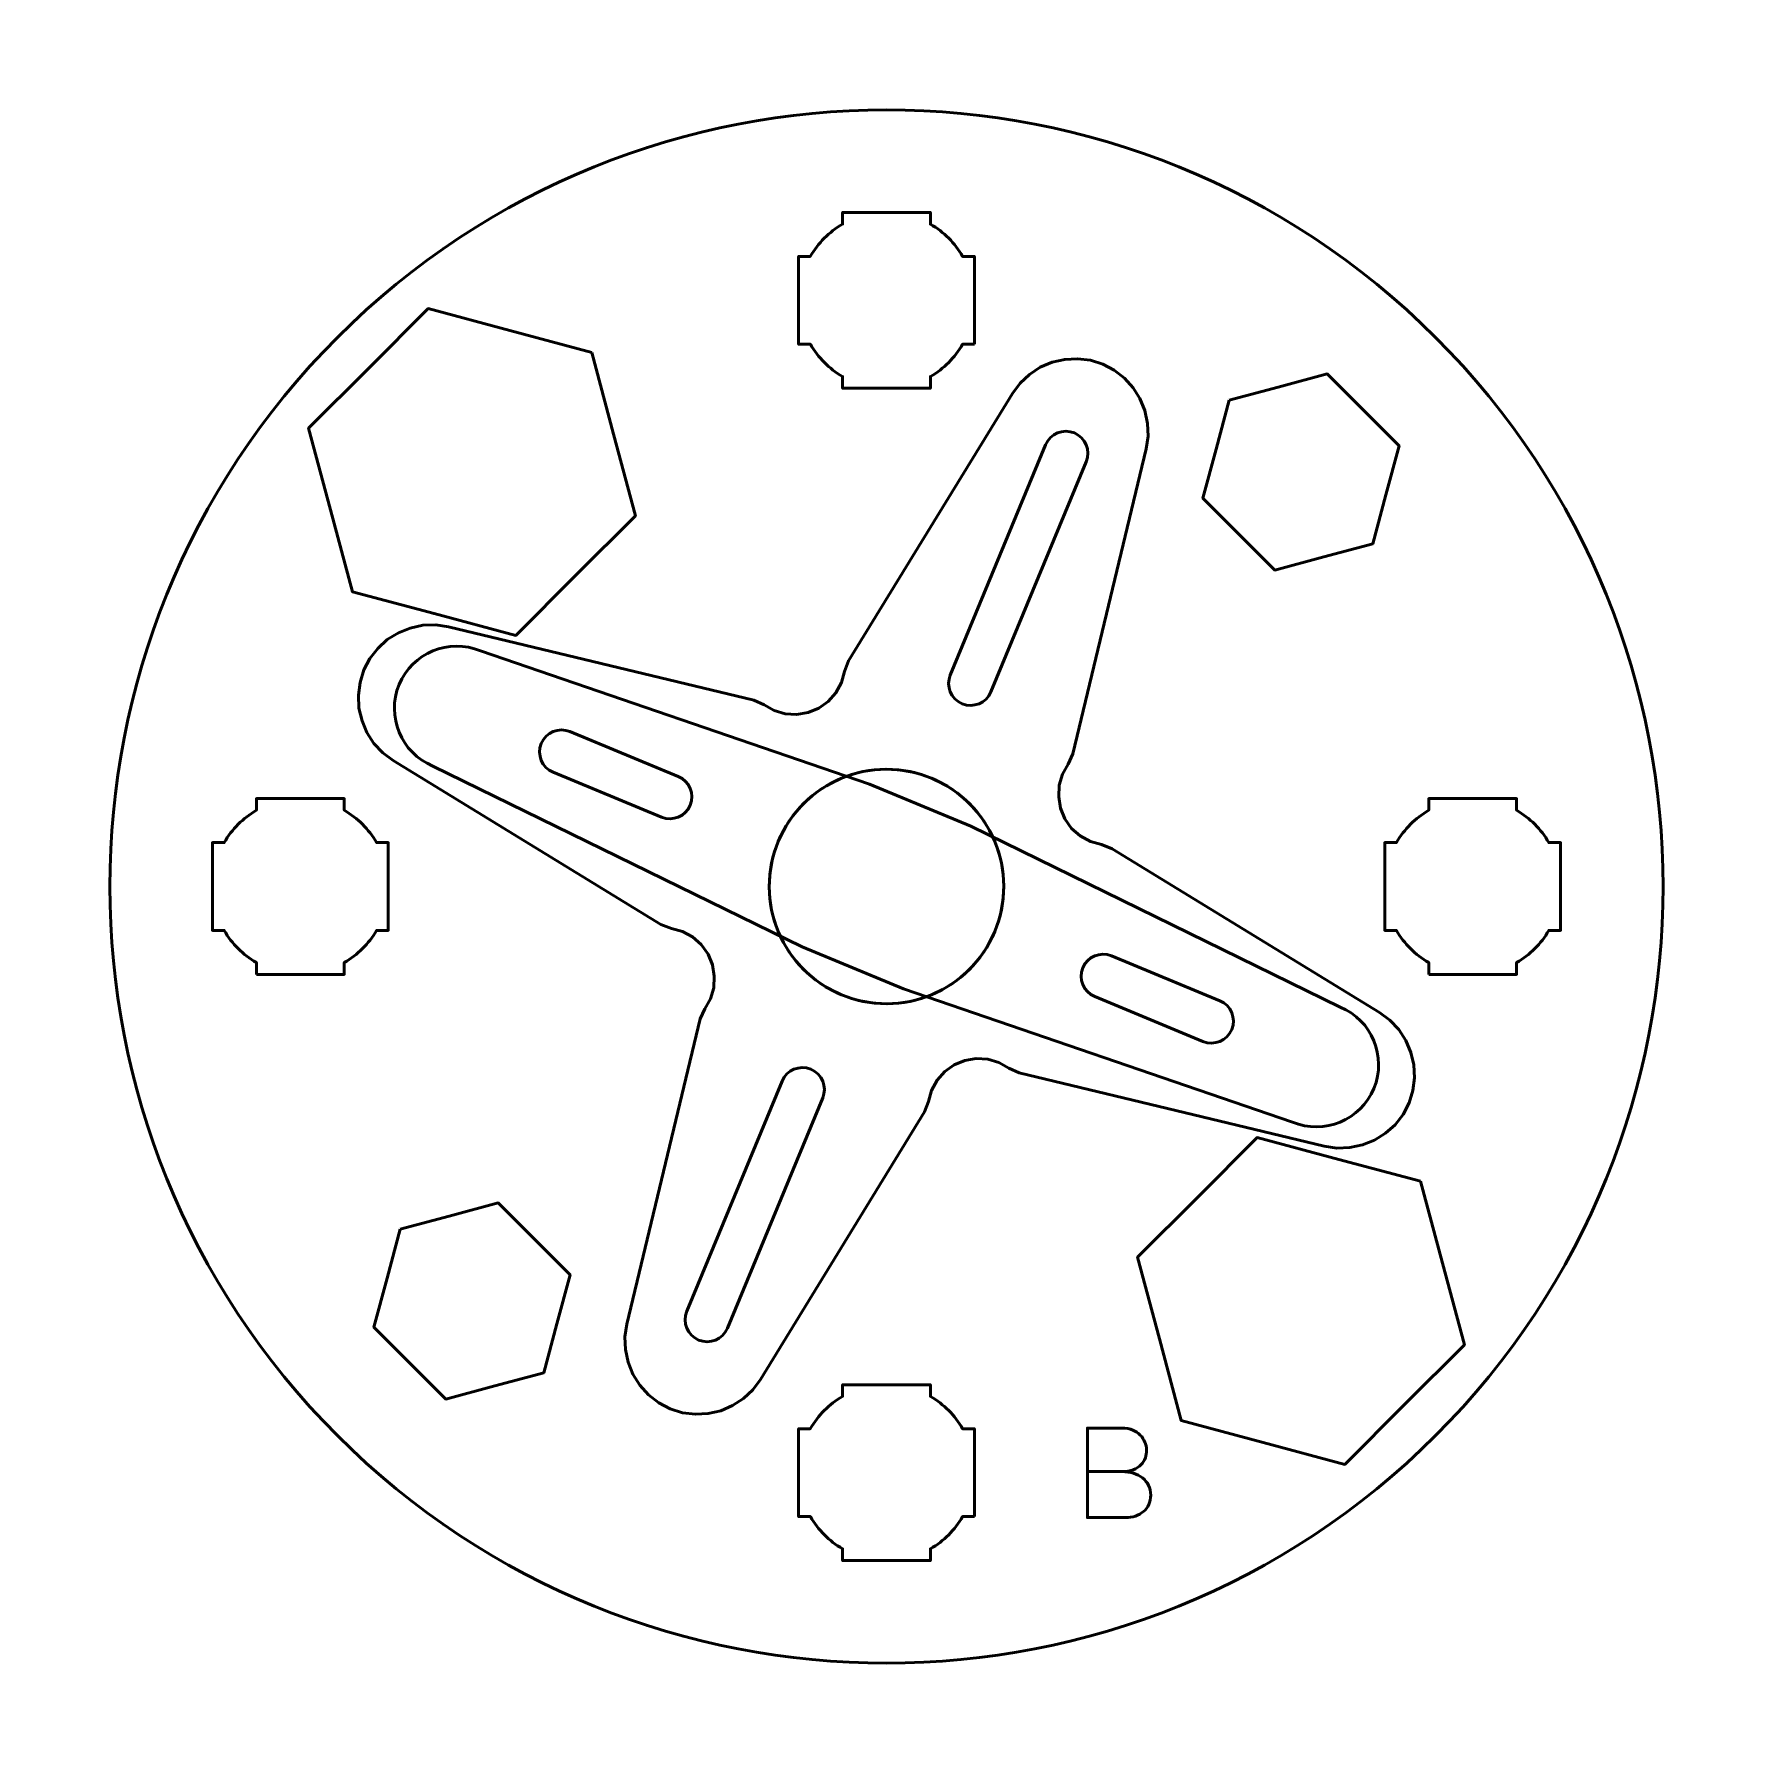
# Model space of a CAD drawing. Header units: centimetres. Extents: x -13.4 to -1.6, y -23.8 to -11.9.
# Drawn here: x -7.41 to -1.59, y -23.76 to -17.94 of the extents above; entities that cross this region are included whole.
import ezdxf

# ---------------------------------------------------------------- set-up
doc = ezdxf.new("R2010")
doc.units = ezdxf.units.CM
doc.header["$MEASUREMENT"] = 0
doc.layers.add('Layer 1', color=7, linetype='Continuous')

msp = doc.modelspace()

# ---------------------------------------------------------------- linework, layer by layer
at = {"layer": 'Layer 1', "lineweight": 53}
for points, knots in [([(-2.62616, -18.97616), (-1.59146, -20.01086), (-1.59146, -21.6891), (-2.62619, -22.72383), (-2.62619, -22.72383), (-3.66089, -23.75853), (-5.33913, -23.75853), (-6.37383, -22.72383), (-6.37383, -22.72383), (-7.40855, -21.6891), (-7.40855, -20.01086), (-6.37385, -18.97616), (-6.37385, -18.97616), (-5.33913, -17.94143), (-3.66089, -17.94143), (-2.62616, -18.97616)], [0, 0, 0, 0, 0.25, 0.25, 0.25, 0.25, 0.5, 0.5, 0.5, 0.5, 0.75, 0.75, 0.75, 0.75, 1, 1, 1, 1]), ([(-4.19997, -18.99996), (-4.19997, -18.99996), (-4.24017, -18.99996), (-4.24017, -18.99996), (-4.24017, -18.99996), (-4.2665, -19.04548), (-4.30446, -19.08341), (-4.34997, -19.10974), (-4.34997, -19.10974), (-4.34997, -19.10974), (-4.34997, -19.14996), (-4.34997, -19.14996), (-4.34997, -19.14996), (-4.34997, -19.14996), (-4.64997, -19.14996), (-4.64997, -19.14996), (-4.64997, -19.14996), (-4.64997, -19.14996), (-4.64997, -19.10977), (-4.64997, -19.10977), (-4.64997, -19.10977), (-4.6955, -19.08344), (-4.73349, -19.04549), (-4.75985, -18.99996), (-4.75985, -18.99996), (-4.75985, -18.99996), (-4.79997, -18.99996), (-4.79997, -18.99996), (-4.79997, -18.99996), (-4.79997, -18.99996), (-4.79997, -18.85454), (-4.79997, -18.85454), (-4.79997, -18.85454), (-4.79997, -18.85454), (-4.80003, -18.84989), (-4.80003, -18.84989), (-4.80003, -18.84989), (-4.80003, -18.84989), (-4.79997, -18.84525), (-4.79997, -18.84525), (-4.79997, -18.84525), (-4.79997, -18.84525), (-4.79997, -18.69996), (-4.79997, -18.69996), (-4.79997, -18.69996), (-4.79997, -18.69996), (-4.7599, -18.69996), (-4.7599, -18.69996), (-4.7599, -18.69996), (-4.73355, -18.65439), (-4.69555, -18.61638), (-4.64997, -18.59002), (-4.64997, -18.59002), (-4.64997, -18.59002), (-4.64997, -18.54996), (-4.64997, -18.54996), (-4.64997, -18.54996), (-4.64997, -18.54996), (-4.50669, -18.54996), (-4.50669, -18.54996), (-4.50669, -18.54996), (-4.50669, -18.54996), (-4.50002, -18.54988), (-4.50002, -18.54988), (-4.50002, -18.54988), (-4.50002, -18.54988), (-4.49334, -18.54996), (-4.49334, -18.54996), (-4.49334, -18.54996), (-4.49334, -18.54996), (-4.34997, -18.54996), (-4.34997, -18.54996), (-4.34997, -18.54996), (-4.34997, -18.54996), (-4.34997, -18.59006), (-4.34997, -18.59006), (-4.34997, -18.59006), (-4.30443, -18.61642), (-4.26645, -18.65441), (-4.24012, -18.69996), (-4.24012, -18.69996), (-4.24012, -18.69996), (-4.19997, -18.69996), (-4.19997, -18.69996), (-4.19997, -18.69996), (-4.19997, -18.69996), (-4.19997, -18.99996), (-4.19997, -18.99996)], [0, 0, 0, 0, 0.0454545, 0.0454545, 0.0454545, 0.0454545, 0.0909091, 0.0909091, 0.0909091, 0.0909091, 0.1363636, 0.1363636, 0.1363636, 0.1363636, 0.1818182, 0.1818182, 0.1818182, 0.1818182, 0.2272727, 0.2272727, 0.2272727, 0.2272727, 0.2727273, 0.2727273, 0.2727273, 0.2727273, 0.3181818, 0.3181818, 0.3181818, 0.3181818, 0.3636364, 0.3636364, 0.3636364, 0.3636364, 0.4090909, 0.4090909, 0.4090909, 0.4090909, 0.4545455, 0.4545455, 0.4545455, 0.4545455, 0.5, 0.5, 0.5, 0.5, 0.5454545, 0.5454545, 0.5454545, 0.5454545, 0.5909091, 0.5909091, 0.5909091, 0.5909091, 0.6363636, 0.6363636, 0.6363636, 0.6363636, 0.6818182, 0.6818182, 0.6818182, 0.6818182, 0.7272727, 0.7272727, 0.7272727, 0.7272727, 0.7727273, 0.7727273, 0.7727273, 0.7727273, 0.8181818, 0.8181818, 0.8181818, 0.8181818, 0.8636364, 0.8636364, 0.8636364, 0.8636364, 0.9090909, 0.9090909, 0.9090909, 0.9090909, 0.9545455, 0.9545455, 0.9545455, 0.9545455, 1, 1, 1, 1]), ([(-5.50598, -19.02752), (-5.50598, -19.02752), (-5.43126, -19.30635), (-5.43126, -19.30635), (-5.43126, -19.30635), (-5.43126, -19.30635), (-5.35655, -19.5852), (-5.35655, -19.5852), (-5.35655, -19.5852), (-5.35655, -19.5852), (-5.56067, -19.78932), (-5.56067, -19.78932), (-5.56067, -19.78932), (-5.56067, -19.78932), (-5.76479, -19.99344), (-5.76479, -19.99344), (-5.76479, -19.99344), (-5.76479, -19.99344), (-6.04364, -19.91873), (-6.04364, -19.91873), (-6.04364, -19.91873), (-6.04364, -19.91873), (-6.32247, -19.84401), (-6.32247, -19.84401), (-6.32247, -19.84401), (-6.32247, -19.84401), (-6.39718, -19.56518), (-6.39718, -19.56518), (-6.39718, -19.56518), (-6.39718, -19.56518), (-6.4719, -19.28634), (-6.4719, -19.28634), (-6.4719, -19.28634), (-6.4719, -19.28634), (-6.26778, -19.08221), (-6.26778, -19.08221), (-6.26778, -19.08221), (-6.26778, -19.08221), (-6.06365, -18.87809), (-6.06365, -18.87809), (-6.06365, -18.87809), (-6.06365, -18.87809), (-5.78481, -18.95281), (-5.78481, -18.95281), (-5.78481, -18.95281), (-5.78481, -18.95281), (-5.50598, -19.02752), (-5.50598, -19.02752)], [0, 0, 0, 0, 0.0833333, 0.0833333, 0.0833333, 0.0833333, 0.1666667, 0.1666667, 0.1666667, 0.1666667, 0.25, 0.25, 0.25, 0.25, 0.3333333, 0.3333333, 0.3333333, 0.3333333, 0.4166667, 0.4166667, 0.4166667, 0.4166667, 0.5, 0.5, 0.5, 0.5, 0.5833333, 0.5833333, 0.5833333, 0.5833333, 0.6666667, 0.6666667, 0.6666667, 0.6666667, 0.75, 0.75, 0.75, 0.75, 0.8333333, 0.8333333, 0.8333333, 0.8333333, 0.9166667, 0.9166667, 0.9166667, 0.9166667, 1, 1, 1, 1]), ([(-3.33075, -19.19082), (-3.33075, -19.19082), (-3.16345, -19.14599), (-3.16345, -19.14599), (-3.16345, -19.14599), (-3.16345, -19.14599), (-2.99614, -19.10116), (-2.99614, -19.10116), (-2.99614, -19.10116), (-2.99614, -19.10116), (-2.87367, -19.22364), (-2.87367, -19.22364), (-2.87367, -19.22364), (-2.87367, -19.22364), (-2.75119, -19.34611), (-2.75119, -19.34611), (-2.75119, -19.34611), (-2.75119, -19.34611), (-2.79602, -19.51342), (-2.79602, -19.51342), (-2.79602, -19.51342), (-2.79602, -19.51342), (-2.84085, -19.68072), (-2.84085, -19.68072), (-2.84085, -19.68072), (-2.84085, -19.68072), (-3.00815, -19.72555), (-3.00815, -19.72555), (-3.00815, -19.72555), (-3.00815, -19.72555), (-3.17546, -19.77038), (-3.17546, -19.77038), (-3.17546, -19.77038), (-3.17546, -19.77038), (-3.29793, -19.6479), (-3.29793, -19.6479), (-3.29793, -19.6479), (-3.29793, -19.6479), (-3.42041, -19.52543), (-3.42041, -19.52543), (-3.42041, -19.52543), (-3.42041, -19.52543), (-3.37558, -19.35812), (-3.37558, -19.35812), (-3.37558, -19.35812), (-3.37558, -19.35812), (-3.33075, -19.19082), (-3.33075, -19.19082)], [0, 0, 0, 0, 0.0833333, 0.0833333, 0.0833333, 0.0833333, 0.1666667, 0.1666667, 0.1666667, 0.1666667, 0.25, 0.25, 0.25, 0.25, 0.3333333, 0.3333333, 0.3333333, 0.3333333, 0.4166667, 0.4166667, 0.4166667, 0.4166667, 0.5, 0.5, 0.5, 0.5, 0.5833333, 0.5833333, 0.5833333, 0.5833333, 0.6666667, 0.6666667, 0.6666667, 0.6666667, 0.75, 0.75, 0.75, 0.75, 0.8333333, 0.8333333, 0.8333333, 0.8333333, 0.9166667, 0.9166667, 0.9166667, 0.9166667, 1, 1, 1, 1]), ([(-4.14369, -20.18579), (-4.15954, -20.22404), (-4.20343, -20.24222), (-4.24169, -20.22638), (-4.24169, -20.22638), (-4.27994, -20.21053), (-4.29812, -20.16664), (-4.28228, -20.12838), (-4.28228, -20.12838), (-4.28228, -20.12838), (-3.95699, -19.34309), (-3.95699, -19.34309), (-3.95699, -19.34309), (-3.94115, -19.30483), (-3.89726, -19.28665), (-3.859, -19.3025), (-3.859, -19.3025), (-3.82074, -19.31834), (-3.80257, -19.36223), (-3.81841, -19.40049), (-3.81841, -19.40049), (-3.81841, -19.40049), (-4.14369, -20.18579), (-4.14369, -20.18579)], [0, 0, 0, 0, 0.1666667, 0.1666667, 0.1666667, 0.1666667, 0.3333333, 0.3333333, 0.3333333, 0.3333333, 0.5, 0.5, 0.5, 0.5, 0.6666667, 0.6666667, 0.6666667, 0.6666667, 0.8333333, 0.8333333, 0.8333333, 0.8333333, 1, 1, 1, 1]), ([(-5.57996, -20.32149), (-5.61821, -20.30565), (-5.6621, -20.32383), (-5.67795, -20.36208), (-5.67795, -20.36208), (-5.69379, -20.40034), (-5.67562, -20.44423), (-5.63736, -20.46008), (-5.63736, -20.46008), (-5.63736, -20.46008), (-5.26781, -20.61315), (-5.26781, -20.61315), (-5.26781, -20.61315), (-5.22955, -20.629), (-5.18566, -20.61082), (-5.16981, -20.57256), (-5.16981, -20.57256), (-5.15397, -20.5343), (-5.17215, -20.49041), (-5.2104, -20.47457), (-5.2104, -20.47457), (-5.2104, -20.47457), (-5.57996, -20.32149), (-5.57996, -20.32149)], [0, 0, 0, 0, 0.1666667, 0.1666667, 0.1666667, 0.1666667, 0.3333333, 0.3333333, 0.3333333, 0.3333333, 0.5, 0.5, 0.5, 0.5, 0.6666667, 0.6666667, 0.6666667, 0.6666667, 0.8333333, 0.8333333, 0.8333333, 0.8333333, 1, 1, 1, 1]), ([(-4.86956, -20.69693), (-4.78503, -20.49287), (-4.55099, -20.39593), (-4.34693, -20.48045), (-4.34693, -20.48045), (-4.14287, -20.56498), (-4.04593, -20.79902), (-4.13045, -21.00308), (-4.13045, -21.00308), (-4.21498, -21.20714), (-4.44902, -21.30408), (-4.65308, -21.21956), (-4.65308, -21.21956), (-4.85714, -21.13503), (-4.95408, -20.901), (-4.86956, -20.69693)], [0, 0, 0, 0, 0.25, 0.25, 0.25, 0.25, 0.5, 0.5, 0.5, 0.5, 0.75, 0.75, 0.75, 0.75, 1, 1, 1, 1]), ([(-4.50001, -20.44995), (-4.27913, -20.44995), (-4.1, -20.62908), (-4.1, -20.84995), (-4.1, -20.84995), (-4.1, -21.07083), (-4.27913, -21.24996), (-4.50001, -21.24996), (-4.50001, -21.24996), (-4.72089, -21.24996), (-4.90001, -21.07083), (-4.90001, -20.84995), (-4.90001, -20.84995), (-4.90001, -20.62908), (-4.72089, -20.44995), (-4.50001, -20.44995)], [0, 0, 0, 0, 0.25, 0.25, 0.25, 0.25, 0.5, 0.5, 0.5, 0.5, 0.75, 0.75, 0.75, 0.75, 1, 1, 1, 1]), ([(-6.65004, -21.14995), (-6.65004, -21.14995), (-6.65004, -21.10975), (-6.65004, -21.10975), (-6.65004, -21.10975), (-6.69556, -21.08342), (-6.73349, -21.04546), (-6.75982, -20.99995), (-6.75982, -20.99995), (-6.75982, -20.99995), (-6.80004, -20.99995), (-6.80004, -20.99995), (-6.80004, -20.99995), (-6.80004, -20.99995), (-6.80004, -20.69995), (-6.80004, -20.69995), (-6.80004, -20.69995), (-6.80004, -20.69995), (-6.75985, -20.69995), (-6.75985, -20.69995), (-6.75985, -20.69995), (-6.73352, -20.65442), (-6.69557, -20.61643), (-6.65004, -20.59007), (-6.65004, -20.59007), (-6.65004, -20.59007), (-6.65004, -20.54995), (-6.65004, -20.54995), (-6.65004, -20.54995), (-6.65004, -20.54995), (-6.50462, -20.54995), (-6.50462, -20.54995), (-6.50462, -20.54995), (-6.50462, -20.54995), (-6.49997, -20.54989), (-6.49997, -20.54989), (-6.49997, -20.54989), (-6.49997, -20.54989), (-6.49533, -20.54995), (-6.49533, -20.54995), (-6.49533, -20.54995), (-6.49533, -20.54995), (-6.35004, -20.54995), (-6.35004, -20.54995), (-6.35004, -20.54995), (-6.35004, -20.54995), (-6.35004, -20.59002), (-6.35004, -20.59002), (-6.35004, -20.59002), (-6.30447, -20.61637), (-6.26646, -20.65437), (-6.2401, -20.69995), (-6.2401, -20.69995), (-6.2401, -20.69995), (-6.20004, -20.69995), (-6.20004, -20.69995), (-6.20004, -20.69995), (-6.20004, -20.69995), (-6.20004, -20.84323), (-6.20004, -20.84323), (-6.20004, -20.84323), (-6.20004, -20.84323), (-6.19996, -20.8499), (-6.19996, -20.8499), (-6.19996, -20.8499), (-6.19996, -20.8499), (-6.20004, -20.85658), (-6.20004, -20.85658), (-6.20004, -20.85658), (-6.20004, -20.85658), (-6.20004, -20.99995), (-6.20004, -20.99995), (-6.20004, -20.99995), (-6.20004, -20.99995), (-6.24014, -20.99995), (-6.24014, -20.99995), (-6.24014, -20.99995), (-6.2665, -21.04549), (-6.30449, -21.08347), (-6.35004, -21.1098), (-6.35004, -21.1098), (-6.35004, -21.1098), (-6.35004, -21.14995), (-6.35004, -21.14995), (-6.35004, -21.14995), (-6.35004, -21.14995), (-6.65004, -21.14995), (-6.65004, -21.14995)], [0, 0, 0, 0, 0.0454545, 0.0454545, 0.0454545, 0.0454545, 0.0909091, 0.0909091, 0.0909091, 0.0909091, 0.1363636, 0.1363636, 0.1363636, 0.1363636, 0.1818182, 0.1818182, 0.1818182, 0.1818182, 0.2272727, 0.2272727, 0.2272727, 0.2272727, 0.2727273, 0.2727273, 0.2727273, 0.2727273, 0.3181818, 0.3181818, 0.3181818, 0.3181818, 0.3636364, 0.3636364, 0.3636364, 0.3636364, 0.4090909, 0.4090909, 0.4090909, 0.4090909, 0.4545455, 0.4545455, 0.4545455, 0.4545455, 0.5, 0.5, 0.5, 0.5, 0.5454545, 0.5454545, 0.5454545, 0.5454545, 0.5909091, 0.5909091, 0.5909091, 0.5909091, 0.6363636, 0.6363636, 0.6363636, 0.6363636, 0.6818182, 0.6818182, 0.6818182, 0.6818182, 0.7272727, 0.7272727, 0.7272727, 0.7272727, 0.7727273, 0.7727273, 0.7727273, 0.7727273, 0.8181818, 0.8181818, 0.8181818, 0.8181818, 0.8636364, 0.8636364, 0.8636364, 0.8636364, 0.9090909, 0.9090909, 0.9090909, 0.9090909, 0.9545455, 0.9545455, 0.9545455, 0.9545455, 1, 1, 1, 1]), ([(-2.65004, -21.14995), (-2.65004, -21.14995), (-2.65004, -21.10975), (-2.65004, -21.10975), (-2.65004, -21.10975), (-2.69556, -21.08342), (-2.73349, -21.04546), (-2.75982, -20.99995), (-2.75982, -20.99995), (-2.75982, -20.99995), (-2.80004, -20.99995), (-2.80004, -20.99995), (-2.80004, -20.99995), (-2.80004, -20.99995), (-2.80004, -20.69995), (-2.80004, -20.69995), (-2.80004, -20.69995), (-2.80004, -20.69995), (-2.75985, -20.69995), (-2.75985, -20.69995), (-2.75985, -20.69995), (-2.73352, -20.65442), (-2.69557, -20.61643), (-2.65004, -20.59007), (-2.65004, -20.59007), (-2.65004, -20.59007), (-2.65004, -20.54995), (-2.65004, -20.54995), (-2.65004, -20.54995), (-2.65004, -20.54995), (-2.50462, -20.54995), (-2.50462, -20.54995), (-2.50462, -20.54995), (-2.50462, -20.54995), (-2.49997, -20.54989), (-2.49997, -20.54989), (-2.49997, -20.54989), (-2.49997, -20.54989), (-2.49533, -20.54995), (-2.49533, -20.54995), (-2.49533, -20.54995), (-2.49533, -20.54995), (-2.35004, -20.54995), (-2.35004, -20.54995), (-2.35004, -20.54995), (-2.35004, -20.54995), (-2.35004, -20.59002), (-2.35004, -20.59002), (-2.35004, -20.59002), (-2.30447, -20.61637), (-2.26646, -20.65437), (-2.2401, -20.69995), (-2.2401, -20.69995), (-2.2401, -20.69995), (-2.20004, -20.69995), (-2.20004, -20.69995), (-2.20004, -20.69995), (-2.20004, -20.69995), (-2.20004, -20.84323), (-2.20004, -20.84323), (-2.20004, -20.84323), (-2.20004, -20.84323), (-2.19996, -20.8499), (-2.19996, -20.8499), (-2.19996, -20.8499), (-2.19996, -20.8499), (-2.20004, -20.85658), (-2.20004, -20.85658), (-2.20004, -20.85658), (-2.20004, -20.85658), (-2.20004, -20.99995), (-2.20004, -20.99995), (-2.20004, -20.99995), (-2.20004, -20.99995), (-2.24014, -20.99995), (-2.24014, -20.99995), (-2.24014, -20.99995), (-2.2665, -21.04549), (-2.30449, -21.08347), (-2.35004, -21.1098), (-2.35004, -21.1098), (-2.35004, -21.1098), (-2.35004, -21.14995), (-2.35004, -21.14995), (-2.35004, -21.14995), (-2.35004, -21.14995), (-2.65004, -21.14995), (-2.65004, -21.14995)], [0, 0, 0, 0, 0.0454545, 0.0454545, 0.0454545, 0.0454545, 0.0909091, 0.0909091, 0.0909091, 0.0909091, 0.1363636, 0.1363636, 0.1363636, 0.1363636, 0.1818182, 0.1818182, 0.1818182, 0.1818182, 0.2272727, 0.2272727, 0.2272727, 0.2272727, 0.2727273, 0.2727273, 0.2727273, 0.2727273, 0.3181818, 0.3181818, 0.3181818, 0.3181818, 0.3636364, 0.3636364, 0.3636364, 0.3636364, 0.4090909, 0.4090909, 0.4090909, 0.4090909, 0.4545455, 0.4545455, 0.4545455, 0.4545455, 0.5, 0.5, 0.5, 0.5, 0.5454545, 0.5454545, 0.5454545, 0.5454545, 0.5909091, 0.5909091, 0.5909091, 0.5909091, 0.6363636, 0.6363636, 0.6363636, 0.6363636, 0.6818182, 0.6818182, 0.6818182, 0.6818182, 0.7272727, 0.7272727, 0.7272727, 0.7272727, 0.7727273, 0.7727273, 0.7727273, 0.7727273, 0.8181818, 0.8181818, 0.8181818, 0.8181818, 0.8636364, 0.8636364, 0.8636364, 0.8636364, 0.9090909, 0.9090909, 0.9090909, 0.9090909, 0.9545455, 0.9545455, 0.9545455, 0.9545455, 1, 1, 1, 1]), ([(-3.73221, -21.08686), (-3.77046, -21.07101), (-3.81435, -21.08919), (-3.8302, -21.12745), (-3.8302, -21.12745), (-3.84604, -21.1657), (-3.82787, -21.20959), (-3.78961, -21.22544), (-3.78961, -21.22544), (-3.78961, -21.22544), (-3.42006, -21.37851), (-3.42006, -21.37851), (-3.42006, -21.37851), (-3.3818, -21.39436), (-3.33791, -21.37618), (-3.32206, -21.33792), (-3.32206, -21.33792), (-3.30622, -21.29966), (-3.3244, -21.25578), (-3.36265, -21.23993), (-3.36265, -21.23993), (-3.36265, -21.23993), (-3.73221, -21.08686), (-3.73221, -21.08686)], [0, 0, 0, 0, 0.1666667, 0.1666667, 0.1666667, 0.1666667, 0.3333333, 0.3333333, 0.3333333, 0.3333333, 0.5, 0.5, 0.5, 0.5, 0.6666667, 0.6666667, 0.6666667, 0.6666667, 0.8333333, 0.8333333, 0.8333333, 0.8333333, 1, 1, 1, 1]), ([(-5.043, -22.35691), (-5.05885, -22.39517), (-5.10274, -22.41335), (-5.141, -22.3975), (-5.141, -22.3975), (-5.17925, -22.38166), (-5.19743, -22.33777), (-5.18159, -22.29951), (-5.18159, -22.29951), (-5.18159, -22.29951), (-4.8563, -21.51421), (-4.8563, -21.51421), (-4.8563, -21.51421), (-4.84046, -21.47596), (-4.79657, -21.45778), (-4.75831, -21.47362), (-4.75831, -21.47362), (-4.72005, -21.48947), (-4.70188, -21.53336), (-4.71772, -21.57162), (-4.71772, -21.57162), (-4.71772, -21.57162), (-5.043, -22.35691), (-5.043, -22.35691)], [0, 0, 0, 0, 0.1666667, 0.1666667, 0.1666667, 0.1666667, 0.3333333, 0.3333333, 0.3333333, 0.3333333, 0.5, 0.5, 0.5, 0.5, 0.6666667, 0.6666667, 0.6666667, 0.6666667, 0.8333333, 0.8333333, 0.8333333, 0.8333333, 1, 1, 1, 1]), ([(-2.67755, -21.85595), (-2.67755, -21.85595), (-2.60284, -22.13478), (-2.60284, -22.13478), (-2.60284, -22.13478), (-2.60284, -22.13478), (-2.52812, -22.41362), (-2.52812, -22.41362), (-2.52812, -22.41362), (-2.52812, -22.41362), (-2.73224, -22.61775), (-2.73224, -22.61775), (-2.73224, -22.61775), (-2.73224, -22.61775), (-2.93637, -22.82187), (-2.93637, -22.82187), (-2.93637, -22.82187), (-2.93637, -22.82187), (-3.21521, -22.74715), (-3.21521, -22.74715), (-3.21521, -22.74715), (-3.21521, -22.74715), (-3.49404, -22.67244), (-3.49404, -22.67244), (-3.49404, -22.67244), (-3.49404, -22.67244), (-3.56876, -22.39361), (-3.56876, -22.39361), (-3.56876, -22.39361), (-3.56876, -22.39361), (-3.64347, -22.11476), (-3.64347, -22.11476), (-3.64347, -22.11476), (-3.64347, -22.11476), (-3.43935, -21.91064), (-3.43935, -21.91064), (-3.43935, -21.91064), (-3.43935, -21.91064), (-3.23523, -21.70652), (-3.23523, -21.70652), (-3.23523, -21.70652), (-3.23523, -21.70652), (-2.95638, -21.78123), (-2.95638, -21.78123), (-2.95638, -21.78123), (-2.95638, -21.78123), (-2.67755, -21.85595), (-2.67755, -21.85595)], [0, 0, 0, 0, 0.0833333, 0.0833333, 0.0833333, 0.0833333, 0.1666667, 0.1666667, 0.1666667, 0.1666667, 0.25, 0.25, 0.25, 0.25, 0.3333333, 0.3333333, 0.3333333, 0.3333333, 0.4166667, 0.4166667, 0.4166667, 0.4166667, 0.5, 0.5, 0.5, 0.5, 0.5833333, 0.5833333, 0.5833333, 0.5833333, 0.6666667, 0.6666667, 0.6666667, 0.6666667, 0.75, 0.75, 0.75, 0.75, 0.8333333, 0.8333333, 0.8333333, 0.8333333, 0.9166667, 0.9166667, 0.9166667, 0.9166667, 1, 1, 1, 1]), ([(-6.15917, -22.01923), (-6.15917, -22.01923), (-5.99187, -21.9744), (-5.99187, -21.9744), (-5.99187, -21.9744), (-5.99187, -21.9744), (-5.82456, -21.92957), (-5.82456, -21.92957), (-5.82456, -21.92957), (-5.82456, -21.92957), (-5.70209, -22.05205), (-5.70209, -22.05205), (-5.70209, -22.05205), (-5.70209, -22.05205), (-5.57961, -22.17452), (-5.57961, -22.17452), (-5.57961, -22.17452), (-5.57961, -22.17452), (-5.62444, -22.34183), (-5.62444, -22.34183), (-5.62444, -22.34183), (-5.62444, -22.34183), (-5.66927, -22.50913), (-5.66927, -22.50913), (-5.66927, -22.50913), (-5.66927, -22.50913), (-5.83657, -22.55396), (-5.83657, -22.55396), (-5.83657, -22.55396), (-5.83657, -22.55396), (-6.00388, -22.59879), (-6.00388, -22.59879), (-6.00388, -22.59879), (-6.00388, -22.59879), (-6.12635, -22.47631), (-6.12635, -22.47631), (-6.12635, -22.47631), (-6.12635, -22.47631), (-6.24883, -22.35384), (-6.24883, -22.35384), (-6.24883, -22.35384), (-6.24883, -22.35384), (-6.204, -22.18653), (-6.204, -22.18653), (-6.204, -22.18653), (-6.204, -22.18653), (-6.15917, -22.01923), (-6.15917, -22.01923)], [0, 0, 0, 0, 0.0833333, 0.0833333, 0.0833333, 0.0833333, 0.1666667, 0.1666667, 0.1666667, 0.1666667, 0.25, 0.25, 0.25, 0.25, 0.3333333, 0.3333333, 0.3333333, 0.3333333, 0.4166667, 0.4166667, 0.4166667, 0.4166667, 0.5, 0.5, 0.5, 0.5, 0.5833333, 0.5833333, 0.5833333, 0.5833333, 0.6666667, 0.6666667, 0.6666667, 0.6666667, 0.75, 0.75, 0.75, 0.75, 0.8333333, 0.8333333, 0.8333333, 0.8333333, 0.9166667, 0.9166667, 0.9166667, 0.9166667, 1, 1, 1, 1]), ([(-4.19997, -22.99996), (-4.19997, -22.99996), (-4.24017, -22.99996), (-4.24017, -22.99996), (-4.24017, -22.99996), (-4.2665, -23.04548), (-4.30446, -23.08341), (-4.34997, -23.10974), (-4.34997, -23.10974), (-4.34997, -23.10974), (-4.34997, -23.14996), (-4.34997, -23.14996), (-4.34997, -23.14996), (-4.34997, -23.14996), (-4.64997, -23.14996), (-4.64997, -23.14996), (-4.64997, -23.14996), (-4.64997, -23.14996), (-4.64997, -23.10977), (-4.64997, -23.10977), (-4.64997, -23.10977), (-4.6955, -23.08344), (-4.73349, -23.04549), (-4.75985, -22.99996), (-4.75985, -22.99996), (-4.75985, -22.99996), (-4.79997, -22.99996), (-4.79997, -22.99996), (-4.79997, -22.99996), (-4.79997, -22.99996), (-4.79997, -22.85454), (-4.79997, -22.85454), (-4.79997, -22.85454), (-4.79997, -22.85454), (-4.80003, -22.84989), (-4.80003, -22.84989), (-4.80003, -22.84989), (-4.80003, -22.84989), (-4.79997, -22.84525), (-4.79997, -22.84525), (-4.79997, -22.84525), (-4.79997, -22.84525), (-4.79997, -22.69996), (-4.79997, -22.69996), (-4.79997, -22.69996), (-4.79997, -22.69996), (-4.7599, -22.69996), (-4.7599, -22.69996), (-4.7599, -22.69996), (-4.73355, -22.65439), (-4.69555, -22.61638), (-4.64997, -22.59002), (-4.64997, -22.59002), (-4.64997, -22.59002), (-4.64997, -22.54996), (-4.64997, -22.54996), (-4.64997, -22.54996), (-4.64997, -22.54996), (-4.50669, -22.54996), (-4.50669, -22.54996), (-4.50669, -22.54996), (-4.50669, -22.54996), (-4.50002, -22.54988), (-4.50002, -22.54988), (-4.50002, -22.54988), (-4.50002, -22.54988), (-4.49334, -22.54996), (-4.49334, -22.54996), (-4.49334, -22.54996), (-4.49334, -22.54996), (-4.34997, -22.54996), (-4.34997, -22.54996), (-4.34997, -22.54996), (-4.34997, -22.54996), (-4.34997, -22.59006), (-4.34997, -22.59006), (-4.34997, -22.59006), (-4.30443, -22.61642), (-4.26645, -22.65441), (-4.24012, -22.69996), (-4.24012, -22.69996), (-4.24012, -22.69996), (-4.19997, -22.69996), (-4.19997, -22.69996), (-4.19997, -22.69996), (-4.19997, -22.69996), (-4.19997, -22.99996), (-4.19997, -22.99996)], [0, 0, 0, 0, 0.0454545, 0.0454545, 0.0454545, 0.0454545, 0.0909091, 0.0909091, 0.0909091, 0.0909091, 0.1363636, 0.1363636, 0.1363636, 0.1363636, 0.1818182, 0.1818182, 0.1818182, 0.1818182, 0.2272727, 0.2272727, 0.2272727, 0.2272727, 0.2727273, 0.2727273, 0.2727273, 0.2727273, 0.3181818, 0.3181818, 0.3181818, 0.3181818, 0.3636364, 0.3636364, 0.3636364, 0.3636364, 0.4090909, 0.4090909, 0.4090909, 0.4090909, 0.4545455, 0.4545455, 0.4545455, 0.4545455, 0.5, 0.5, 0.5, 0.5, 0.5454545, 0.5454545, 0.5454545, 0.5454545, 0.5909091, 0.5909091, 0.5909091, 0.5909091, 0.6363636, 0.6363636, 0.6363636, 0.6363636, 0.6818182, 0.6818182, 0.6818182, 0.6818182, 0.7272727, 0.7272727, 0.7272727, 0.7272727, 0.7727273, 0.7727273, 0.7727273, 0.7727273, 0.8181818, 0.8181818, 0.8181818, 0.8181818, 0.8636364, 0.8636364, 0.8636364, 0.8636364, 0.9090909, 0.9090909, 0.9090909, 0.9090909, 0.9545455, 0.9545455, 0.9545455, 0.9545455, 1, 1, 1, 1])]:
    msp.add_open_spline(points, degree=3, knots=knots, dxfattribs=at)
at = {"layer": 'Layer 1', "color": 5, "lineweight": 53}
for points, knots in [([(-5.99401, -19.9641), (-5.99401, -19.9641), (-4.95306, -20.21437), (-4.95306, -20.21437), (-4.95306, -20.21437), (-4.95306, -20.21437), (-4.9175, -20.22996), (-4.9175, -20.22996), (-4.9175, -20.22996), (-4.9175, -20.22996), (-4.88346, -20.24921), (-4.88346, -20.24921), (-4.88346, -20.24921), (-4.88346, -20.24921), (-4.84609, -20.2604), (-4.84609, -20.2604), (-4.84609, -20.2604), (-4.84609, -20.2604), (-4.80684, -20.26293), (-4.80684, -20.26293), (-4.80684, -20.26293), (-4.80684, -20.26293), (-4.76718, -20.25621), (-4.76718, -20.25621), (-4.76718, -20.25621), (-4.76718, -20.25621), (-4.73096, -20.24119), (-4.73096, -20.24119), (-4.73096, -20.24119), (-4.73096, -20.24119), (-4.69921, -20.21835), (-4.69921, -20.21835), (-4.69921, -20.21835), (-4.69921, -20.21835), (-4.67251, -20.1891), (-4.67251, -20.1891), (-4.67251, -20.1891), (-4.67251, -20.1891), (-4.65369, -20.15402), (-4.65369, -20.15402), (-4.65369, -20.15402), (-4.65369, -20.15402), (-4.64324, -20.11636), (-4.64324, -20.11636), (-4.64324, -20.11636), (-4.64324, -20.11636), (-4.62985, -20.07989), (-4.62985, -20.07989), (-4.62985, -20.07989), (-4.62985, -20.07989), (-4.07032, -19.16789), (-4.07032, -19.16789), (-4.07032, -19.16789), (-4.07032, -19.16789), (-4.04443, -19.1323), (-4.04443, -19.1323), (-4.04443, -19.1323), (-4.04443, -19.1323), (-4.01245, -19.1027), (-4.01245, -19.1027), (-4.01245, -19.1027), (-4.01245, -19.1027), (-3.97581, -19.07842), (-3.97581, -19.07842), (-3.97581, -19.07842), (-3.97581, -19.07842), (-3.93515, -19.06097), (-3.93515, -19.06097), (-3.93515, -19.06097), (-3.93515, -19.06097), (-3.89178, -19.05149), (-3.89178, -19.05149), (-3.89178, -19.05149), (-3.89178, -19.05149), (-3.84791, -19.04909), (-3.84791, -19.04909), (-3.84791, -19.04909), (-3.84791, -19.04909), (-3.80386, -19.05448), (-3.80386, -19.05448), (-3.80386, -19.05448), (-3.80386, -19.05448), (-3.76209, -19.06749), (-3.76209, -19.06749), (-3.76209, -19.06749), (-3.76209, -19.06749), (-3.72262, -19.08813), (-3.72262, -19.08813), (-3.72262, -19.08813), (-3.72262, -19.08813), (-3.68765, -19.11548), (-3.68765, -19.11548), (-3.68765, -19.11548), (-3.68765, -19.11548), (-3.65833, -19.14819), (-3.65833, -19.14819), (-3.65833, -19.14819), (-3.65833, -19.14819), (-3.6351, -19.18526), (-3.6351, -19.18526), (-3.6351, -19.18526), (-3.6351, -19.18526), (-3.61869, -19.22635), (-3.61869, -19.22635), (-3.61869, -19.22635), (-3.61869, -19.22635), (-3.60921, -19.26972), (-3.60921, -19.26972), (-3.60921, -19.26972), (-3.60921, -19.26972), (-3.60753, -19.31327), (-3.60753, -19.31327), (-3.60753, -19.31327), (-3.60753, -19.31327), (-3.61439, -19.35674), (-3.61439, -19.35674), (-3.61439, -19.35674), (-3.61439, -19.35674), (-3.86435, -20.39697), (-3.86435, -20.39697), (-3.86435, -20.39697), (-3.86435, -20.39697), (-3.87995, -20.43252), (-3.87995, -20.43252), (-3.87995, -20.43252), (-3.87995, -20.43252), (-3.89918, -20.46655), (-3.89918, -20.46655), (-3.89918, -20.46655), (-3.89918, -20.46655), (-3.91068, -20.50466), (-3.91068, -20.50466), (-3.91068, -20.50466), (-3.91068, -20.50466), (-3.91249, -20.54422), (-3.91249, -20.54422), (-3.91249, -20.54422), (-3.91249, -20.54422), (-3.90619, -20.58282), (-3.90619, -20.58282), (-3.90619, -20.58282), (-3.90619, -20.58282), (-3.89119, -20.61906), (-3.89119, -20.61906), (-3.89119, -20.61906), (-3.89119, -20.61906), (-3.86864, -20.65155), (-3.86864, -20.65155), (-3.86864, -20.65155), (-3.86864, -20.65155), (-3.83909, -20.67751), (-3.83909, -20.67751), (-3.83909, -20.67751), (-3.83909, -20.67751), (-3.80402, -20.69632), (-3.80402, -20.69632), (-3.80402, -20.69632), (-3.80402, -20.69632), (-3.76634, -20.70678), (-3.76634, -20.70678), (-3.76634, -20.70678), (-3.76634, -20.70678), (-3.73018, -20.7209), (-3.73018, -20.7209), (-3.73018, -20.7209), (-3.73018, -20.7209), (-2.81788, -21.2797), (-2.81788, -21.2797), (-2.81788, -21.2797), (-2.81788, -21.2797), (-2.78231, -21.30557), (-2.78231, -21.30557), (-2.78231, -21.30557), (-2.78231, -21.30557), (-2.75196, -21.33786), (-2.75196, -21.33786), (-2.75196, -21.33786), (-2.75196, -21.33786), (-2.728, -21.37523), (-2.728, -21.37523), (-2.728, -21.37523), (-2.728, -21.37523), (-2.71055, -21.41589), (-2.71055, -21.41589), (-2.71055, -21.41589), (-2.71055, -21.41589), (-2.70077, -21.45852), (-2.70077, -21.45852), (-2.70077, -21.45852), (-2.70077, -21.45852), (-2.69837, -21.50239), (-2.69837, -21.50239), (-2.69837, -21.50239), (-2.69837, -21.50239), (-2.70375, -21.54645), (-2.70375, -21.54645), (-2.70375, -21.54645), (-2.70375, -21.54645), (-2.71677, -21.58822), (-2.71677, -21.58822), (-2.71677, -21.58822), (-2.71677, -21.58822), (-2.7374, -21.62768), (-2.7374, -21.62768), (-2.7374, -21.62768), (-2.7374, -21.62768), (-2.76475, -21.66266), (-2.76475, -21.66266), (-2.76475, -21.66266), (-2.76475, -21.66266), (-2.79747, -21.69198), (-2.79747, -21.69198), (-2.79747, -21.69198), (-2.79747, -21.69198), (-2.83453, -21.71521), (-2.83453, -21.71521), (-2.83453, -21.71521), (-2.83453, -21.71521), (-2.87562, -21.73162), (-2.87562, -21.73162), (-2.87562, -21.73162), (-2.87562, -21.73162), (-2.91899, -21.74111), (-2.91899, -21.74111), (-2.91899, -21.74111), (-2.91899, -21.74111), (-2.96329, -21.74248), (-2.96329, -21.74248), (-2.96329, -21.74248), (-2.96329, -21.74248), (-3.00673, -21.73562), (-3.00673, -21.73562), (-3.00673, -21.73562), (-3.00673, -21.73562), (-4.04695, -21.48566), (-4.04695, -21.48566), (-4.04695, -21.48566), (-4.04695, -21.48566), (-4.0825, -21.47007), (-4.0825, -21.47007), (-4.0825, -21.47007), (-4.0825, -21.47007), (-4.11655, -21.45083), (-4.11655, -21.45083), (-4.11655, -21.45083), (-4.11655, -21.45083), (-4.15465, -21.43933), (-4.15465, -21.43933), (-4.15465, -21.43933), (-4.15465, -21.43933), (-4.1939, -21.43679), (-4.1939, -21.43679), (-4.1939, -21.43679), (-4.1939, -21.43679), (-4.23282, -21.44382), (-4.23282, -21.44382), (-4.23282, -21.44382), (-4.23282, -21.44382), (-4.26905, -21.45883), (-4.26905, -21.45883), (-4.26905, -21.45883), (-4.26905, -21.45883), (-4.3008, -21.48169), (-4.3008, -21.48169), (-4.3008, -21.48169), (-4.3008, -21.48169), (-4.32749, -21.51093), (-4.32749, -21.51093), (-4.32749, -21.51093), (-4.32749, -21.51093), (-4.3463, -21.546), (-4.3463, -21.546), (-4.3463, -21.546), (-4.3463, -21.546), (-4.35677, -21.58367), (-4.35677, -21.58367), (-4.35677, -21.58367), (-4.35677, -21.58367), (-4.37058, -21.61911), (-4.37058, -21.61911), (-4.37058, -21.61911), (-4.37058, -21.61911), (-4.92968, -22.53213), (-4.92968, -22.53213), (-4.92968, -22.53213), (-4.92968, -22.53213), (-4.95556, -22.5677), (-4.95556, -22.5677), (-4.95556, -22.5677), (-4.95556, -22.5677), (-4.98755, -22.59733), (-4.98755, -22.59733), (-4.98755, -22.59733), (-4.98755, -22.59733), (-5.02492, -22.62129), (-5.02492, -22.62129), (-5.02492, -22.62129), (-5.02492, -22.62129), (-5.06558, -22.63874), (-5.06558, -22.63874), (-5.06558, -22.63874), (-5.06558, -22.63874), (-5.10821, -22.64852), (-5.10821, -22.64852), (-5.10821, -22.64852), (-5.10821, -22.64852), (-5.15208, -22.65091), (-5.15208, -22.65091), (-5.15208, -22.65091), (-5.15208, -22.65091), (-5.19614, -22.64554), (-5.19614, -22.64554), (-5.19614, -22.64554), (-5.19614, -22.64554), (-5.23864, -22.63222), (-5.23864, -22.63222), (-5.23864, -22.63222), (-5.23864, -22.63222), (-5.27738, -22.61188), (-5.27738, -22.61188), (-5.27738, -22.61188), (-5.27738, -22.61188), (-5.31234, -22.58453), (-5.31234, -22.58453), (-5.31234, -22.58453), (-5.31234, -22.58453), (-5.34167, -22.55182), (-5.34167, -22.55182), (-5.34167, -22.55182), (-5.34167, -22.55182), (-5.36563, -22.51445), (-5.36563, -22.51445), (-5.36563, -22.51445), (-5.36563, -22.51445), (-5.38204, -22.47336), (-5.38204, -22.47336), (-5.38204, -22.47336), (-5.38204, -22.47336), (-5.39079, -22.4303), (-5.39079, -22.4303), (-5.39079, -22.4303), (-5.39079, -22.4303), (-5.39246, -22.38673), (-5.39246, -22.38673), (-5.39246, -22.38673), (-5.39246, -22.38673), (-5.3856, -22.34327), (-5.3856, -22.34327), (-5.3856, -22.34327), (-5.3856, -22.34327), (-5.13608, -21.30203), (-5.13608, -21.30203), (-5.13608, -21.30203), (-5.13608, -21.30203), (-5.12006, -21.26751), (-5.12006, -21.26751), (-5.12006, -21.26751), (-5.12006, -21.26751), (-5.10082, -21.23347), (-5.10082, -21.23347), (-5.10082, -21.23347), (-5.10082, -21.23347), (-5.08932, -21.19536), (-5.08932, -21.19536), (-5.08932, -21.19536), (-5.08932, -21.19536), (-5.08752, -21.15582), (-5.08752, -21.15582), (-5.08752, -21.15582), (-5.08752, -21.15582), (-5.09381, -21.1172), (-5.09381, -21.1172), (-5.09381, -21.1172), (-5.09381, -21.1172), (-5.10881, -21.08098), (-5.10881, -21.08098), (-5.10881, -21.08098), (-5.10881, -21.08098), (-5.1321, -21.04818), (-5.1321, -21.04818), (-5.1321, -21.04818), (-5.1321, -21.04818), (-5.16164, -21.02222), (-5.16164, -21.02222), (-5.16164, -21.02222), (-5.16164, -21.02222), (-5.19598, -21.00371), (-5.19598, -21.00371), (-5.19598, -21.00371), (-5.19598, -21.00371), (-5.23366, -20.99325), (-5.23366, -20.99325), (-5.23366, -20.99325), (-5.23366, -20.99325), (-5.26983, -20.97912), (-5.26983, -20.97912), (-5.26983, -20.97912), (-5.26983, -20.97912), (-6.18286, -20.42003), (-6.18286, -20.42003), (-6.18286, -20.42003), (-6.18286, -20.42003), (-6.21843, -20.39415), (-6.21843, -20.39415), (-6.21843, -20.39415), (-6.21843, -20.39415), (-6.24879, -20.36186), (-6.24879, -20.36186), (-6.24879, -20.36186), (-6.24879, -20.36186), (-6.27275, -20.32449), (-6.27275, -20.32449), (-6.27275, -20.32449), (-6.27275, -20.32449), (-6.28947, -20.28413), (-6.28947, -20.28413), (-6.28947, -20.28413), (-6.28947, -20.28413), (-6.29998, -20.2412), (-6.29998, -20.2412), (-6.29998, -20.2412), (-6.29998, -20.2412), (-6.30165, -20.19763), (-6.30165, -20.19763), (-6.30165, -20.19763), (-6.30165, -20.19763), (-6.29626, -20.15356), (-6.29626, -20.15356), (-6.29626, -20.15356), (-6.29626, -20.15356), (-6.28294, -20.11106), (-6.28294, -20.11106), (-6.28294, -20.11106), (-6.28294, -20.11106), (-6.26261, -20.07233), (-6.26261, -20.07233), (-6.26261, -20.07233), (-6.26261, -20.07233), (-6.23526, -20.03736), (-6.23526, -20.03736), (-6.23526, -20.03736), (-6.23526, -20.03736), (-6.20327, -20.00774), (-6.20327, -20.00774), (-6.20327, -20.00774), (-6.20327, -20.00774), (-6.16548, -19.98481), (-6.16548, -19.98481), (-6.16548, -19.98481), (-6.16548, -19.98481), (-6.12512, -19.9681), (-6.12512, -19.9681), (-6.12512, -19.9681), (-6.12512, -19.9681), (-6.08175, -19.95861), (-6.08175, -19.95861), (-6.08175, -19.95861), (-6.08175, -19.95861), (-6.03746, -19.95725), (-6.03746, -19.95725), (-6.03746, -19.95725), (-6.03746, -19.95725), (-5.99401, -19.9641), (-5.99401, -19.9641)], [0, 0, 0, 0, 0.0086207, 0.0086207, 0.0086207, 0.0086207, 0.0172414, 0.0172414, 0.0172414, 0.0172414, 0.0258621, 0.0258621, 0.0258621, 0.0258621, 0.0344828, 0.0344828, 0.0344828, 0.0344828, 0.0431034, 0.0431034, 0.0431034, 0.0431034, 0.0517241, 0.0517241, 0.0517241, 0.0517241, 0.0603448, 0.0603448, 0.0603448, 0.0603448, 0.0689655, 0.0689655, 0.0689655, 0.0689655, 0.0775862, 0.0775862, 0.0775862, 0.0775862, 0.0862069, 0.0862069, 0.0862069, 0.0862069, 0.0948276, 0.0948276, 0.0948276, 0.0948276, 0.1034483, 0.1034483, 0.1034483, 0.1034483, 0.112069, 0.112069, 0.112069, 0.112069, 0.1206897, 0.1206897, 0.1206897, 0.1206897, 0.1293103, 0.1293103, 0.1293103, 0.1293103, 0.137931, 0.137931, 0.137931, 0.137931, 0.1465517, 0.1465517, 0.1465517, 0.1465517, 0.1551724, 0.1551724, 0.1551724, 0.1551724, 0.1637931, 0.1637931, 0.1637931, 0.1637931, 0.1724138, 0.1724138, 0.1724138, 0.1724138, 0.1810345, 0.1810345, 0.1810345, 0.1810345, 0.1896552, 0.1896552, 0.1896552, 0.1896552, 0.1982759, 0.1982759, 0.1982759, 0.1982759, 0.2068966, 0.2068966, 0.2068966, 0.2068966, 0.2155172, 0.2155172, 0.2155172, 0.2155172, 0.2241379, 0.2241379, 0.2241379, 0.2241379, 0.2327586, 0.2327586, 0.2327586, 0.2327586, 0.2413793, 0.2413793, 0.2413793, 0.2413793, 0.25, 0.25, 0.25, 0.25, 0.2586207, 0.2586207, 0.2586207, 0.2586207, 0.2672414, 0.2672414, 0.2672414, 0.2672414, 0.2758621, 0.2758621, 0.2758621, 0.2758621, 0.2844828, 0.2844828, 0.2844828, 0.2844828, 0.2931034, 0.2931034, 0.2931034, 0.2931034, 0.3017241, 0.3017241, 0.3017241, 0.3017241, 0.3103448, 0.3103448, 0.3103448, 0.3103448, 0.3189655, 0.3189655, 0.3189655, 0.3189655, 0.3275862, 0.3275862, 0.3275862, 0.3275862, 0.3362069, 0.3362069, 0.3362069, 0.3362069, 0.3448276, 0.3448276, 0.3448276, 0.3448276, 0.3534483, 0.3534483, 0.3534483, 0.3534483, 0.362069, 0.362069, 0.362069, 0.362069, 0.3706897, 0.3706897, 0.3706897, 0.3706897, 0.3793103, 0.3793103, 0.3793103, 0.3793103, 0.387931, 0.387931, 0.387931, 0.387931, 0.3965517, 0.3965517, 0.3965517, 0.3965517, 0.4051724, 0.4051724, 0.4051724, 0.4051724, 0.4137931, 0.4137931, 0.4137931, 0.4137931, 0.4224138, 0.4224138, 0.4224138, 0.4224138, 0.4310345, 0.4310345, 0.4310345, 0.4310345, 0.4396552, 0.4396552, 0.4396552, 0.4396552, 0.4482759, 0.4482759, 0.4482759, 0.4482759, 0.4568966, 0.4568966, 0.4568966, 0.4568966, 0.4655172, 0.4655172, 0.4655172, 0.4655172, 0.4741379, 0.4741379, 0.4741379, 0.4741379, 0.4827586, 0.4827586, 0.4827586, 0.4827586, 0.4913793, 0.4913793, 0.4913793, 0.4913793, 0.5, 0.5, 0.5, 0.5, 0.5086207, 0.5086207, 0.5086207, 0.5086207, 0.5172414, 0.5172414, 0.5172414, 0.5172414, 0.5258621, 0.5258621, 0.5258621, 0.5258621, 0.5344828, 0.5344828, 0.5344828, 0.5344828, 0.5431034, 0.5431034, 0.5431034, 0.5431034, 0.5517241, 0.5517241, 0.5517241, 0.5517241, 0.5603448, 0.5603448, 0.5603448, 0.5603448, 0.5689655, 0.5689655, 0.5689655, 0.5689655, 0.5775862, 0.5775862, 0.5775862, 0.5775862, 0.5862069, 0.5862069, 0.5862069, 0.5862069, 0.5948276, 0.5948276, 0.5948276, 0.5948276, 0.6034483, 0.6034483, 0.6034483, 0.6034483, 0.612069, 0.612069, 0.612069, 0.612069, 0.6206897, 0.6206897, 0.6206897, 0.6206897, 0.6293103, 0.6293103, 0.6293103, 0.6293103, 0.637931, 0.637931, 0.637931, 0.637931, 0.6465517, 0.6465517, 0.6465517, 0.6465517, 0.6551724, 0.6551724, 0.6551724, 0.6551724, 0.6637931, 0.6637931, 0.6637931, 0.6637931, 0.6724138, 0.6724138, 0.6724138, 0.6724138, 0.6810345, 0.6810345, 0.6810345, 0.6810345, 0.6896552, 0.6896552, 0.6896552, 0.6896552, 0.6982759, 0.6982759, 0.6982759, 0.6982759, 0.7068966, 0.7068966, 0.7068966, 0.7068966, 0.7155172, 0.7155172, 0.7155172, 0.7155172, 0.7241379, 0.7241379, 0.7241379, 0.7241379, 0.7327586, 0.7327586, 0.7327586, 0.7327586, 0.7413793, 0.7413793, 0.7413793, 0.7413793, 0.75, 0.75, 0.75, 0.75, 0.7586207, 0.7586207, 0.7586207, 0.7586207, 0.7672414, 0.7672414, 0.7672414, 0.7672414, 0.7758621, 0.7758621, 0.7758621, 0.7758621, 0.7844828, 0.7844828, 0.7844828, 0.7844828, 0.7931034, 0.7931034, 0.7931034, 0.7931034, 0.8017241, 0.8017241, 0.8017241, 0.8017241, 0.8103448, 0.8103448, 0.8103448, 0.8103448, 0.8189655, 0.8189655, 0.8189655, 0.8189655, 0.8275862, 0.8275862, 0.8275862, 0.8275862, 0.8362069, 0.8362069, 0.8362069, 0.8362069, 0.8448276, 0.8448276, 0.8448276, 0.8448276, 0.8534483, 0.8534483, 0.8534483, 0.8534483, 0.862069, 0.862069, 0.862069, 0.862069, 0.8706897, 0.8706897, 0.8706897, 0.8706897, 0.8793103, 0.8793103, 0.8793103, 0.8793103, 0.887931, 0.887931, 0.887931, 0.887931, 0.8965517, 0.8965517, 0.8965517, 0.8965517, 0.9051724, 0.9051724, 0.9051724, 0.9051724, 0.9137931, 0.9137931, 0.9137931, 0.9137931, 0.9224138, 0.9224138, 0.9224138, 0.9224138, 0.9310345, 0.9310345, 0.9310345, 0.9310345, 0.9396552, 0.9396552, 0.9396552, 0.9396552, 0.9482759, 0.9482759, 0.9482759, 0.9482759, 0.9568966, 0.9568966, 0.9568966, 0.9568966, 0.9655172, 0.9655172, 0.9655172, 0.9655172, 0.9741379, 0.9741379, 0.9741379, 0.9741379, 0.9827586, 0.9827586, 0.9827586, 0.9827586, 0.9913793, 0.9913793, 0.9913793, 0.9913793, 1, 1, 1, 1]), ([(-4.44158, -21.19892), (-4.44158, -21.19892), (-4.78804, -21.05542), (-4.78804, -21.05542), (-4.78804, -21.05542), (-4.78804, -21.05542), (-6.04798, -20.43882), (-6.04798, -20.43882), (-6.04798, -20.43882), (-6.15611, -20.39403), (-6.20778, -20.26931), (-6.16299, -20.16118), (-6.16299, -20.16118), (-6.1182, -20.05305), (-5.99347, -20.00138), (-5.88534, -20.04617), (-5.88534, -20.04617), (-5.88534, -20.04617), (-4.55843, -20.50109), (-4.55843, -20.50109), (-4.55843, -20.50109), (-4.55843, -20.50109), (-4.21197, -20.6446), (-4.21197, -20.6446), (-4.21197, -20.6446), (-4.21197, -20.6446), (-2.95203, -21.26119), (-2.95203, -21.26119), (-2.95203, -21.26119), (-2.8439, -21.30598), (-2.79223, -21.43071), (-2.83702, -21.53884), (-2.83702, -21.53884), (-2.88181, -21.64697), (-3.00654, -21.69863), (-3.11467, -21.65384), (-3.11467, -21.65384), (-3.11467, -21.65384), (-4.44158, -21.19892), (-4.44158, -21.19892)], [0, 0, 0, 0, 0.1, 0.1, 0.1, 0.1, 0.2, 0.2, 0.2, 0.2, 0.3, 0.3, 0.3, 0.3, 0.4, 0.4, 0.4, 0.4, 0.5, 0.5, 0.5, 0.5, 0.6, 0.6, 0.6, 0.6, 0.7, 0.7, 0.7, 0.7, 0.8, 0.8, 0.8, 0.8, 0.9, 0.9, 0.9, 0.9, 1, 1, 1, 1]), ([(-3.8146, -22.84635), (-3.8146, -22.84635), (-3.69734, -22.84635), (-3.69734, -22.84635), (-3.69734, -22.84635), (-3.6821, -22.84628), (-3.66912, -22.84417), (-3.65818, -22.84), (-3.65818, -22.84), (-3.64731, -22.83591), (-3.6385, -22.83034), (-3.63165, -22.82335), (-3.63165, -22.82335), (-3.62481, -22.81637), (-3.61987, -22.80847), (-3.61676, -22.79972), (-3.61676, -22.79972), (-3.61373, -22.79104), (-3.61232, -22.78201), (-3.61267, -22.7727), (-3.61267, -22.7727), (-3.6131, -22.76338), (-3.61507, -22.75435), (-3.6186, -22.74553), (-3.6186, -22.74553), (-3.62206, -22.73671), (-3.62728, -22.72874), (-3.63412, -22.72161), (-3.63412, -22.72161), (-3.64096, -22.71449), (-3.6495, -22.70884), (-3.65987, -22.70468), (-3.65987, -22.70468), (-3.67025, -22.70045), (-3.68245, -22.69826), (-3.69649, -22.69819), (-3.69649, -22.69819), (-3.69649, -22.69819), (-3.8146, -22.69819), (-3.8146, -22.69819), (-3.8146, -22.69819), (-3.8146, -22.69819), (-3.8146, -23.00341), (-3.8146, -23.00341), (-3.8146, -23.00341), (-3.8146, -23.00341), (-3.68464, -23.00341), (-3.68464, -23.00341), (-3.68464, -23.00341), (-3.6725, -23.00341), (-3.66121, -23.00165), (-3.65077, -22.99819), (-3.65077, -22.99819), (-3.64033, -22.99466), (-3.63123, -22.98965), (-3.62333, -22.98295), (-3.62333, -22.98295), (-3.61549, -22.97632), (-3.60936, -22.96827), (-3.60498, -22.95875), (-3.60498, -22.95875), (-3.60061, -22.94922), (-3.59835, -22.93843), (-3.59828, -22.92636), (-3.59828, -22.92636), (-3.59856, -22.91423), (-3.6011, -22.90329), (-3.60597, -22.89349), (-3.60597, -22.89349), (-3.61084, -22.88368), (-3.61761, -22.87528), (-3.62636, -22.86823), (-3.62636, -22.86823), (-3.63511, -22.86124), (-3.64555, -22.85581), (-3.65755, -22.85207), (-3.65755, -22.85207), (-3.66954, -22.84833), (-3.6828, -22.84643), (-3.69734, -22.84635), (-3.69734, -22.84635), (-3.6828, -22.84643), (-3.66954, -22.84833), (-3.65755, -22.85207), (-3.65755, -22.85207), (-3.64555, -22.85581), (-3.63511, -22.86124), (-3.62636, -22.86823), (-3.62636, -22.86823), (-3.61761, -22.87528), (-3.61084, -22.88368), (-3.60597, -22.89349), (-3.60597, -22.89349), (-3.6011, -22.90329), (-3.59856, -22.91423), (-3.59828, -22.92636), (-3.59828, -22.92636), (-3.59835, -22.93843), (-3.60061, -22.94922), (-3.60498, -22.95875), (-3.60498, -22.95875), (-3.60936, -22.96827), (-3.61549, -22.97632), (-3.62333, -22.98295), (-3.62333, -22.98295), (-3.63123, -22.98965), (-3.64033, -22.99466), (-3.65077, -22.99819), (-3.65077, -22.99819), (-3.66121, -23.00165), (-3.6725, -23.00341), (-3.68464, -23.00341), (-3.68464, -23.00341), (-3.68464, -23.00341), (-3.8146, -23.00341), (-3.8146, -23.00341), (-3.8146, -23.00341), (-3.8146, -23.00341), (-3.8146, -22.69819), (-3.8146, -22.69819), (-3.8146, -22.69819), (-3.8146, -22.69819), (-3.69649, -22.69819), (-3.69649, -22.69819), (-3.69649, -22.69819), (-3.68245, -22.69826), (-3.67025, -22.70045), (-3.65987, -22.70468), (-3.65987, -22.70468), (-3.6495, -22.70884), (-3.64096, -22.71449), (-3.63412, -22.72161), (-3.63412, -22.72161), (-3.62728, -22.72874), (-3.62206, -22.73671), (-3.6186, -22.74553), (-3.6186, -22.74553), (-3.61507, -22.75435), (-3.6131, -22.76338), (-3.61267, -22.7727), (-3.61267, -22.7727), (-3.61232, -22.78201), (-3.61373, -22.79104), (-3.61676, -22.79972), (-3.61676, -22.79972), (-3.61987, -22.80847), (-3.62481, -22.81637), (-3.63165, -22.82335), (-3.63165, -22.82335), (-3.6385, -22.83034), (-3.64731, -22.83591), (-3.65818, -22.84), (-3.65818, -22.84), (-3.66912, -22.84417), (-3.6821, -22.84628), (-3.69734, -22.84635), (-3.69734, -22.84635), (-3.69734, -22.84635), (-3.8146, -22.84635), (-3.8146, -22.84635)], [0, 0, 0, 0, 0.025, 0.025, 0.025, 0.025, 0.05, 0.05, 0.05, 0.05, 0.075, 0.075, 0.075, 0.075, 0.1, 0.1, 0.1, 0.1, 0.125, 0.125, 0.125, 0.125, 0.15, 0.15, 0.15, 0.15, 0.175, 0.175, 0.175, 0.175, 0.2, 0.2, 0.2, 0.2, 0.225, 0.225, 0.225, 0.225, 0.25, 0.25, 0.25, 0.25, 0.275, 0.275, 0.275, 0.275, 0.3, 0.3, 0.3, 0.3, 0.325, 0.325, 0.325, 0.325, 0.35, 0.35, 0.35, 0.35, 0.375, 0.375, 0.375, 0.375, 0.4, 0.4, 0.4, 0.4, 0.425, 0.425, 0.425, 0.425, 0.45, 0.45, 0.45, 0.45, 0.475, 0.475, 0.475, 0.475, 0.5, 0.5, 0.5, 0.5, 0.525, 0.525, 0.525, 0.525, 0.55, 0.55, 0.55, 0.55, 0.575, 0.575, 0.575, 0.575, 0.6, 0.6, 0.6, 0.6, 0.625, 0.625, 0.625, 0.625, 0.65, 0.65, 0.65, 0.65, 0.675, 0.675, 0.675, 0.675, 0.7, 0.7, 0.7, 0.7, 0.725, 0.725, 0.725, 0.725, 0.75, 0.75, 0.75, 0.75, 0.775, 0.775, 0.775, 0.775, 0.8, 0.8, 0.8, 0.8, 0.825, 0.825, 0.825, 0.825, 0.85, 0.85, 0.85, 0.85, 0.875, 0.875, 0.875, 0.875, 0.9, 0.9, 0.9, 0.9, 0.925, 0.925, 0.925, 0.925, 0.95, 0.95, 0.95, 0.95, 0.975, 0.975, 0.975, 0.975, 1, 1, 1, 1])]:
    msp.add_open_spline(points, degree=3, knots=knots, dxfattribs=at)

doc.saveas('drawing.dxf')
